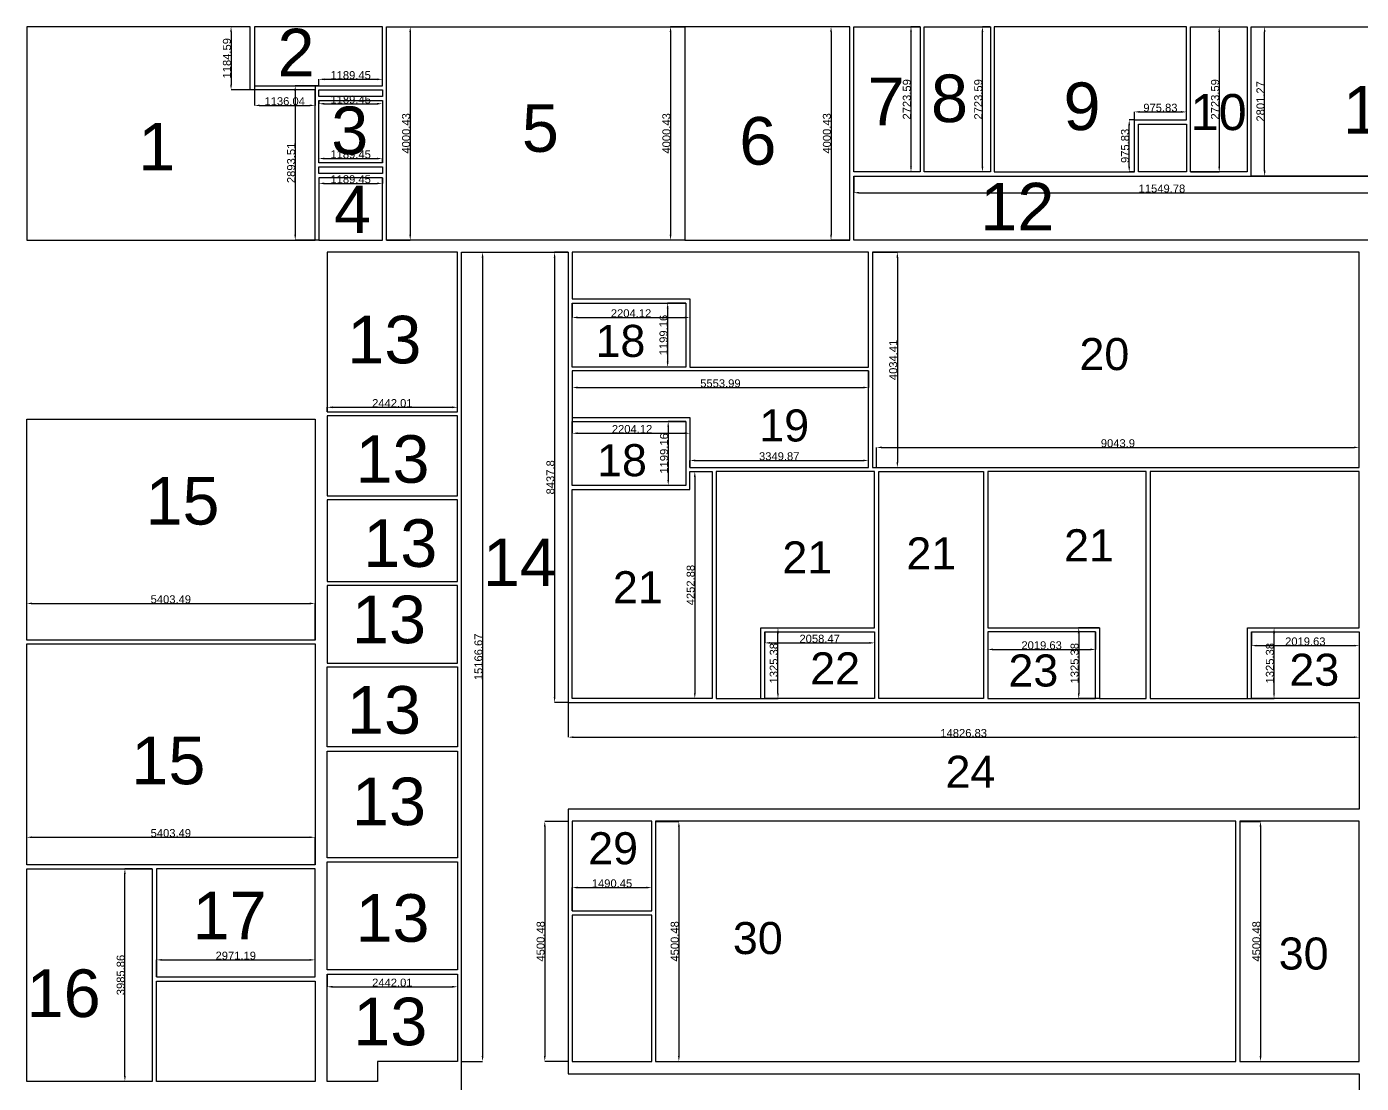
# Model space of a CAD drawing. Header units: millimetres. Extents: x 3935 to 205860, y 1962 to 72633.
# Drawn here: x 3935 to 28947, y 44274 to 64079 of the extents above; entities that cross this region are included whole.
import ezdxf

# ---------------------------------------------------------------- set-up
doc = ezdxf.new("R2010")
doc.units = ezdxf.units.MM
doc.layers.add('puf', color=5, linetype='Continuous', lineweight=30)
doc.styles.get("Standard").update_dxf_attribs({"font": 'arial.ttf'})
doc.dimstyles.new('ISO-25', dxfattribs={"dimtxt": 150, "dimasz": 100, "dimexe": 1.25, "dimexo": 0.625, "dimtad": 1, "dimdsep": 46, "dimtxsty": 'Standard', "dimcen": 2.5, "dimadec": 0, "dimazin": 0, "dimtfac": 1, "dimtmove": 0, "dimatfit": 3, "dimfxl": 1, "dimarcsym": 0})

# ---------------------------------------------------------------- blocks, each defined once
blk = doc.blocks.new('*D3')
at = {"layer": 'Defpoints', "color": 0, "transparency": 16777216}
for p in [(8124, 64079), (7765, 62895), (8124, 62895)]:
    blk.add_point(p, dxfattribs=at)
at = {"layer": 'puf', "color": 0, "lineweight": -2, "transparency": 16777216}
for p, q in [((8124, 64079), (7764, 64079)), ((7765, 63979), (7765, 62995)), ((8124, 62895), (7764, 62895))]:
    blk.add_line(p, q, dxfattribs=at)
at = {"layer": 'puf', "color": 0, "transparency": 16777216}
for points in [[(7748, 63979), (7782, 63979), (7765, 64079)], [(7748, 62995), (7782, 62995), (7765, 62895)]]:
    blk.add_solid(points, dxfattribs=at)
at = {"layer": 'puf', "color": 0, "transparency": 16777216, "insert": (7688, 63487), "char_height": 150, "attachment_point": 5, "rotation": 90}
blk.add_mtext('1184.59', dxfattribs=at)
blk = doc.blocks.new('*D4')
at = {"layer": 'Defpoints', "color": 0, "transparency": 16777216}
for p in [(8202, 62972), (9338, 62972), (9338, 62604)]:
    blk.add_point(p, dxfattribs=at)
at = {"layer": 'puf', "color": 0, "lineweight": -2, "transparency": 16777216}
for p, q in [((8202, 62972), (8202, 62603)), ((9338, 62972), (9338, 62603)), ((8302, 62604), (9238, 62604))]:
    blk.add_line(p, q, dxfattribs=at)
at = {"layer": 'puf', "color": 0, "transparency": 16777216}
for points in [[(8302, 62620), (8302, 62587), (8202, 62604)], [(9238, 62620), (9238, 62587), (9338, 62604)]]:
    blk.add_solid(points, dxfattribs=at)
at = {"layer": 'puf', "color": 0, "transparency": 16777216, "insert": (8770, 62681), "char_height": 150, "attachment_point": 5}
blk.add_mtext('1136.04', dxfattribs=at)
blk = doc.blocks.new('*D5')
at = {"layer": 'Defpoints', "color": 0, "transparency": 16777216}
for p in [(9411, 62972), (8968, 60079), (9411, 60079)]:
    blk.add_point(p, dxfattribs=at)
at = {"layer": 'puf', "color": 0, "lineweight": -2, "transparency": 16777216}
for p, q in [((9410, 62972), (8967, 62972)), ((8968, 62872), (8968, 60179)), ((9410, 60079), (8967, 60079))]:
    blk.add_line(p, q, dxfattribs=at)
at = {"layer": 'puf', "color": 0, "transparency": 16777216}
for points in [[(8951, 62872), (8984, 62872), (8968, 62972)], [(8951, 60179), (8984, 60179), (8968, 60079)]]:
    blk.add_solid(points, dxfattribs=at)
at = {"layer": 'puf', "color": 0, "transparency": 16777216, "insert": (8891, 61526), "char_height": 150, "attachment_point": 5, "rotation": 90}
blk.add_mtext('2893.51', dxfattribs=at)
blk = doc.blocks.new('*D6')
at = {"layer": 'Defpoints', "color": 0, "transparency": 16777216}
for p in [(10600, 63093), (9411, 62972), (10600, 62972)]:
    blk.add_point(p, dxfattribs=at)
at = {"layer": 'puf', "color": 0, "lineweight": -2, "transparency": 16777216}
for p, q in [((9411, 62973), (9411, 63094)), ((9511, 63093), (10500, 63093)), ((10600, 62973), (10600, 63094))]:
    blk.add_line(p, q, dxfattribs=at)
at = {"layer": 'puf', "color": 0, "transparency": 16777216}
for points in [[(9511, 63109), (9511, 63076), (9411, 63093)], [(10500, 63109), (10500, 63076), (10600, 63093)]]:
    blk.add_solid(points, dxfattribs=at)
at = {"layer": 'puf', "color": 0, "transparency": 16777216, "insert": (10006, 63170), "char_height": 150, "attachment_point": 5}
blk.add_mtext('1189.45', dxfattribs=at)
blk = doc.blocks.new('*D7')
at = {"layer": 'Defpoints', "color": 0, "transparency": 16777216}
for p in [(9411, 62696), (10600, 62696), (10600, 62635)]:
    blk.add_point(p, dxfattribs=at)
at = {"layer": 'puf', "color": 0, "lineweight": -2, "transparency": 16777216}
for p, q in [((9411, 62695), (9411, 62634)), ((9511, 62635), (10500, 62635)), ((10600, 62695), (10600, 62634))]:
    blk.add_line(p, q, dxfattribs=at)
at = {"layer": 'puf', "color": 0, "transparency": 16777216}
for points in [[(9511, 62652), (9511, 62618), (9411, 62635)], [(10500, 62652), (10500, 62618), (10600, 62635)]]:
    blk.add_solid(points, dxfattribs=at)
at = {"layer": 'puf', "color": 0, "transparency": 16777216, "insert": (10006, 62712), "char_height": 150, "attachment_point": 5}
blk.add_mtext('1189.45', dxfattribs=at)
blk = doc.blocks.new('*D8')
at = {"layer": 'Defpoints', "color": 0, "transparency": 16777216}
for p in [(10600, 61608), (9411, 61526), (10600, 61526)]:
    blk.add_point(p, dxfattribs=at)
at = {"layer": 'puf', "color": 0, "lineweight": -2, "transparency": 16777216}
for p, q in [((9411, 61526), (9411, 61609)), ((9511, 61608), (10500, 61608)), ((10600, 61526), (10600, 61609))]:
    blk.add_line(p, q, dxfattribs=at)
at = {"layer": 'puf', "color": 0, "transparency": 16777216}
for points in [[(9511, 61624), (9511, 61591), (9411, 61608)], [(10500, 61624), (10500, 61591), (10600, 61608)]]:
    blk.add_solid(points, dxfattribs=at)
at = {"layer": 'puf', "color": 0, "transparency": 16777216, "insert": (10006, 61685), "char_height": 150, "attachment_point": 5}
blk.add_mtext('1189.45', dxfattribs=at)
blk = doc.blocks.new('*D9')
at = {"layer": 'Defpoints', "color": 0, "transparency": 16777216}
for p in [(9411, 61249), (10600, 61249), (10600, 61142)]:
    blk.add_point(p, dxfattribs=at)
at = {"layer": 'puf', "color": 0, "lineweight": -2, "transparency": 16777216}
for p, q in [((9411, 61248), (9411, 61140)), ((9511, 61142), (10500, 61142)), ((10600, 61248), (10600, 61140))]:
    blk.add_line(p, q, dxfattribs=at)
at = {"layer": 'puf', "color": 0, "transparency": 16777216}
for points in [[(9511, 61158), (9511, 61125), (9411, 61142)], [(10500, 61158), (10500, 61125), (10600, 61142)]]:
    blk.add_solid(points, dxfattribs=at)
at = {"layer": 'puf', "color": 0, "transparency": 16777216, "insert": (10006, 61219), "char_height": 150, "attachment_point": 5}
blk.add_mtext('1189.45', dxfattribs=at)
blk = doc.blocks.new('*D10')
at = {"layer": 'Defpoints', "color": 0, "transparency": 16777216}
for p in [(10678, 64079), (10678, 60079), (11123, 60079)]:
    blk.add_point(p, dxfattribs=at)
at = {"layer": 'puf', "color": 0, "lineweight": -2, "transparency": 16777216}
for p, q in [((10679, 64079), (11124, 64079)), ((11123, 63979), (11123, 60179)), ((10679, 60079), (11124, 60079))]:
    blk.add_line(p, q, dxfattribs=at)
at = {"layer": 'puf', "color": 0, "transparency": 16777216}
for points in [[(11106, 63979), (11139, 63979), (11123, 64079)], [(11106, 60179), (11139, 60179), (11123, 60079)]]:
    blk.add_solid(points, dxfattribs=at)
at = {"layer": 'puf', "color": 0, "transparency": 16777216, "insert": (11045, 62079), "char_height": 150, "attachment_point": 5, "rotation": 90}
blk.add_mtext('4000.43', dxfattribs=at)
blk = doc.blocks.new('*D11')
at = {"layer": 'Defpoints', "color": 0, "transparency": 16777216}
for p in [(16266, 64079), (16002, 60079), (16266, 60079)]:
    blk.add_point(p, dxfattribs=at)
at = {"layer": 'puf', "color": 0, "lineweight": -2, "transparency": 16777216}
for p, q in [((16266, 64079), (16000, 64079)), ((16002, 63979), (16002, 60179)), ((16266, 60079), (16000, 60079))]:
    blk.add_line(p, q, dxfattribs=at)
at = {"layer": 'puf', "color": 0, "transparency": 16777216}
for points in [[(15985, 63979), (16018, 63979), (16002, 64079)], [(15985, 60179), (16018, 60179), (16002, 60079)]]:
    blk.add_solid(points, dxfattribs=at)
at = {"layer": 'puf', "color": 0, "transparency": 16777216, "insert": (15924, 62079), "char_height": 150, "attachment_point": 5, "rotation": 90}
blk.add_mtext('4000.43', dxfattribs=at)
blk = doc.blocks.new('*D12')
at = {"layer": 'Defpoints', "color": 0, "transparency": 16777216}
for p in [(19364, 64079), (19009, 60079), (19364, 60079)]:
    blk.add_point(p, dxfattribs=at)
at = {"layer": 'puf', "color": 0, "lineweight": -2, "transparency": 16777216}
for p, q in [((19363, 64079), (19008, 64079)), ((19009, 63979), (19009, 60179)), ((19363, 60079), (19008, 60079))]:
    blk.add_line(p, q, dxfattribs=at)
at = {"layer": 'puf', "color": 0, "transparency": 16777216}
for points in [[(18993, 63979), (19026, 63979), (19009, 64079)], [(18993, 60179), (19026, 60179), (19009, 60079)]]:
    blk.add_solid(points, dxfattribs=at)
at = {"layer": 'puf', "color": 0, "transparency": 16777216, "insert": (18932, 62079), "char_height": 150, "attachment_point": 5, "rotation": 90}
blk.add_mtext('4000.43', dxfattribs=at)
blk = doc.blocks.new('*D13')
at = {"layer": 'Defpoints', "color": 0, "transparency": 16777216}
for p in [(20508, 64079), (20679, 64079), (20679, 61356)]:
    blk.add_point(p, dxfattribs=at)
at = {"layer": 'puf', "color": 0, "lineweight": -2, "transparency": 16777216}
for p, q in [((20679, 64079), (20506, 64079)), ((20508, 61456), (20508, 63979)), ((20679, 61356), (20506, 61356))]:
    blk.add_line(p, q, dxfattribs=at)
at = {"layer": 'puf', "color": 0, "transparency": 16777216}
for points in [[(20491, 63979), (20524, 63979), (20508, 64079)], [(20491, 61456), (20524, 61456), (20508, 61356)]]:
    blk.add_solid(points, dxfattribs=at)
at = {"layer": 'puf', "color": 0, "transparency": 16777216, "insert": (20430, 62717), "char_height": 150, "attachment_point": 5, "rotation": 90}
blk.add_mtext('2723.59', dxfattribs=at)
blk = doc.blocks.new('*D14')
at = {"layer": 'Defpoints', "color": 0, "transparency": 16777216}
for p in [(19436, 61278), (30986, 61278), (30986, 60967)]:
    blk.add_point(p, dxfattribs=at)
at = {"layer": 'puf', "color": 0, "lineweight": -2, "transparency": 16777216}
for p, q in [((19436, 61277), (19436, 60966)), ((30986, 61277), (30986, 60966)), ((19536, 60967), (30886, 60967))]:
    blk.add_line(p, q, dxfattribs=at)
at = {"layer": 'puf', "color": 0, "transparency": 16777216}
for points in [[(19536, 60984), (19536, 60950), (19436, 60967)], [(30886, 60984), (30886, 60950), (30986, 60967)]]:
    blk.add_solid(points, dxfattribs=at)
at = {"layer": 'puf', "color": 0, "transparency": 16777216, "insert": (25211, 61044), "char_height": 150, "attachment_point": 5}
blk.add_mtext('11549.78', dxfattribs=at)
blk = doc.blocks.new('*D15')
at = {"layer": 'Defpoints', "color": 0, "transparency": 16777216}
for p in [(21847, 64079), (21995, 64079), (21995, 61356)]:
    blk.add_point(p, dxfattribs=at)
at = {"layer": 'puf', "color": 0, "lineweight": -2, "transparency": 16777216}
for p, q in [((21994, 64079), (21845, 64079)), ((21847, 61456), (21847, 63979)), ((21994, 61356), (21845, 61356))]:
    blk.add_line(p, q, dxfattribs=at)
at = {"layer": 'puf', "color": 0, "transparency": 16777216}
for points in [[(21830, 63979), (21863, 63979), (21847, 64079)], [(21830, 61456), (21863, 61456), (21847, 61356)]]:
    blk.add_solid(points, dxfattribs=at)
at = {"layer": 'puf', "color": 0, "transparency": 16777216, "insert": (21769, 62717), "char_height": 150, "attachment_point": 5, "rotation": 90}
blk.add_mtext('2723.59', dxfattribs=at)
blk = doc.blocks.new('*D16')
at = {"layer": 'Defpoints', "color": 0, "transparency": 16777216}
for p in [(24598, 62331), (24694, 62331), (24694, 61356)]:
    blk.add_point(p, dxfattribs=at)
at = {"layer": 'puf', "color": 0, "lineweight": -2, "transparency": 16777216}
for p, q in [((24694, 62331), (24596, 62331)), ((24598, 61456), (24598, 62231)), ((24694, 61356), (24596, 61356))]:
    blk.add_line(p, q, dxfattribs=at)
at = {"layer": 'puf', "color": 0, "transparency": 16777216}
for points in [[(24581, 62231), (24614, 62231), (24598, 62331)], [(24581, 61456), (24614, 61456), (24598, 61356)]]:
    blk.add_solid(points, dxfattribs=at)
at = {"layer": 'puf', "color": 0, "transparency": 16777216, "insert": (24520, 61844), "char_height": 150, "attachment_point": 5, "rotation": 90}
blk.add_mtext('975.83', dxfattribs=at)
blk = doc.blocks.new('*D17')
at = {"layer": 'Defpoints', "color": 0, "transparency": 16777216}
for p in [(24694, 62331), (25670, 62482), (25670, 62331)]:
    blk.add_point(p, dxfattribs=at)
at = {"layer": 'puf', "color": 0, "lineweight": -2, "transparency": 16777216}
for p, q in [((24694, 62332), (24694, 62483)), ((24794, 62482), (25570, 62482)), ((25670, 62332), (25670, 62483))]:
    blk.add_line(p, q, dxfattribs=at)
at = {"layer": 'puf', "color": 0, "transparency": 16777216}
for points in [[(24794, 62499), (24794, 62465), (24694, 62482)], [(25570, 62499), (25570, 62465), (25670, 62482)]]:
    blk.add_solid(points, dxfattribs=at)
at = {"layer": 'puf', "color": 0, "transparency": 16777216, "insert": (25182, 62559), "char_height": 150, "attachment_point": 5}
blk.add_mtext('975.83', dxfattribs=at)
blk = doc.blocks.new('*D18')
at = {"layer": 'Defpoints', "color": 0, "transparency": 16777216}
for p in [(25748, 64079), (25748, 61356), (26284, 61356)]:
    blk.add_point(p, dxfattribs=at)
at = {"layer": 'puf', "color": 0, "lineweight": -2, "transparency": 16777216}
for p, q in [((25748, 64079), (26285, 64079)), ((26284, 63979), (26284, 61456)), ((25748, 61356), (26285, 61356))]:
    blk.add_line(p, q, dxfattribs=at)
at = {"layer": 'puf', "color": 0, "transparency": 16777216}
for points in [[(26268, 63979), (26301, 63979), (26284, 64079)], [(26268, 61456), (26301, 61456), (26284, 61356)]]:
    blk.add_solid(points, dxfattribs=at)
at = {"layer": 'puf', "color": 0, "transparency": 16777216, "insert": (26207, 62717), "char_height": 150, "attachment_point": 5, "rotation": 90}
blk.add_mtext('2723.59', dxfattribs=at)
blk = doc.blocks.new('*D19')
at = {"layer": 'Defpoints', "color": 0, "transparency": 16777216}
for p in [(26884, 64079), (27135, 64079), (26884, 61278)]:
    blk.add_point(p, dxfattribs=at)
at = {"layer": 'puf', "color": 0, "lineweight": -2, "transparency": 16777216}
for p, q in [((26884, 64079), (27137, 64079)), ((27135, 61378), (27135, 63979)), ((26884, 61278), (27137, 61278))]:
    blk.add_line(p, q, dxfattribs=at)
at = {"layer": 'puf', "color": 0, "transparency": 16777216}
for points in [[(27119, 63979), (27152, 63979), (27135, 64079)], [(27119, 61378), (27152, 61378), (27135, 61278)]]:
    blk.add_solid(points, dxfattribs=at)
at = {"layer": 'puf', "color": 0, "transparency": 16777216, "insert": (27058, 62679), "char_height": 150, "attachment_point": 5, "rotation": 90}
blk.add_mtext('2801.27', dxfattribs=at)
blk = doc.blocks.new('*D21')
at = {"layer": 'Defpoints', "color": 0, "transparency": 16777216}
for p in [(9566, 56860), (12008, 56945), (12008, 56860)]:
    blk.add_point(p, dxfattribs=at)
at = {"layer": 'puf', "color": 0, "lineweight": -2, "transparency": 16777216}
for p, q in [((9566, 56861), (9566, 56946)), ((9666, 56945), (11908, 56945)), ((12008, 56861), (12008, 56946))]:
    blk.add_line(p, q, dxfattribs=at)
at = {"layer": 'puf', "color": 0, "transparency": 16777216}
for points in [[(9666, 56962), (9666, 56928), (9566, 56945)], [(11908, 56962), (11908, 56928), (12008, 56945)]]:
    blk.add_solid(points, dxfattribs=at)
at = {"layer": 'puf', "color": 0, "transparency": 16777216, "insert": (10787, 57022), "char_height": 150, "attachment_point": 5}
blk.add_mtext('2442.01', dxfattribs=at)
blk = doc.blocks.new('*D22')
at = {"layer": 'Defpoints', "color": 0, "transparency": 16777216}
for p in [(12081, 59851), (12081, 44684), (12479, 44684)]:
    blk.add_point(p, dxfattribs=at)
at = {"layer": 'puf', "color": 0, "lineweight": -2, "transparency": 16777216}
for p, q in [((12082, 59851), (12480, 59851)), ((12479, 59751), (12479, 44784)), ((12082, 44684), (12480, 44684))]:
    blk.add_line(p, q, dxfattribs=at)
at = {"layer": 'puf', "color": 0, "transparency": 16777216}
for points in [[(12462, 59751), (12496, 59751), (12479, 59851)], [(12462, 44784), (12496, 44784), (12479, 44684)]]:
    blk.add_solid(points, dxfattribs=at)
at = {"layer": 'puf', "color": 0, "transparency": 16777216, "insert": (12402, 52267), "char_height": 150, "attachment_point": 5, "rotation": 90}
blk.add_mtext('15166.67', dxfattribs=at)
blk = doc.blocks.new('*D23')
at = {"layer": 'Defpoints', "color": 0, "transparency": 16777216}
for p in [(9566, 46320), (12008, 46320), (12008, 46083)]:
    blk.add_point(p, dxfattribs=at)
at = {"layer": 'puf', "color": 0, "lineweight": -2, "transparency": 16777216}
for p, q in [((9566, 46319), (9566, 46082)), ((12008, 46319), (12008, 46082)), ((9666, 46083), (11908, 46083))]:
    blk.add_line(p, q, dxfattribs=at)
at = {"layer": 'puf', "color": 0, "transparency": 16777216}
for points in [[(9666, 46100), (9666, 46066), (9566, 46083)], [(11908, 46100), (11908, 46066), (12008, 46083)]]:
    blk.add_solid(points, dxfattribs=at)
at = {"layer": 'puf', "color": 0, "transparency": 16777216, "insert": (10787, 46160), "char_height": 150, "attachment_point": 5}
blk.add_mtext('2442.01', dxfattribs=at)
blk = doc.blocks.new('*D24')
at = {"layer": 'Defpoints', "color": 0, "transparency": 16777216}
for p in [(9338, 53268), (3935, 52583), (9338, 52583)]:
    blk.add_point(p, dxfattribs=at)
at = {"layer": 'puf', "color": 0, "lineweight": -2, "transparency": 16777216}
for p, q in [((3935, 52583), (3935, 53269)), ((4035, 53268), (9238, 53268)), ((9338, 52583), (9338, 53269))]:
    blk.add_line(p, q, dxfattribs=at)
at = {"layer": 'puf', "color": 0, "transparency": 16777216}
for points in [[(4035, 53285), (4035, 53251), (3935, 53268)], [(9238, 53285), (9238, 53251), (9338, 53268)]]:
    blk.add_solid(points, dxfattribs=at)
at = {"layer": 'puf', "color": 0, "transparency": 16777216, "insert": (6636, 53345), "char_height": 150, "attachment_point": 5}
blk.add_mtext('5403.49', dxfattribs=at)
blk = doc.blocks.new('*D25')
at = {"layer": 'Defpoints', "color": 0, "transparency": 16777216}
for p in [(9338, 48885), (3935, 48369), (9338, 48369)]:
    blk.add_point(p, dxfattribs=at)
at = {"layer": 'puf', "color": 0, "lineweight": -2, "transparency": 16777216}
for p, q in [((3935, 48369), (3935, 48887)), ((4035, 48885), (9238, 48885)), ((9338, 48369), (9338, 48887))]:
    blk.add_line(p, q, dxfattribs=at)
at = {"layer": 'puf', "color": 0, "transparency": 16777216}
for points in [[(4035, 48902), (4035, 48869), (3935, 48885)], [(9238, 48902), (9238, 48869), (9338, 48885)]]:
    blk.add_solid(points, dxfattribs=at)
at = {"layer": 'puf', "color": 0, "transparency": 16777216, "insert": (6636, 48963), "char_height": 150, "attachment_point": 5}
blk.add_mtext('5403.49', dxfattribs=at)
blk = doc.blocks.new('*D26')
at = {"layer": 'Defpoints', "color": 0, "transparency": 16777216}
for p in [(5775, 48296), (6289, 48296), (6289, 44310)]:
    blk.add_point(p, dxfattribs=at)
at = {"layer": 'puf', "color": 0, "lineweight": -2, "transparency": 16777216}
for p, q in [((6289, 48296), (5773, 48296)), ((5775, 44410), (5775, 48196)), ((6289, 44310), (5773, 44310))]:
    blk.add_line(p, q, dxfattribs=at)
at = {"layer": 'puf', "color": 0, "transparency": 16777216}
for points in [[(5758, 48196), (5791, 48196), (5775, 48296)], [(5758, 44410), (5791, 44410), (5775, 44310)]]:
    blk.add_solid(points, dxfattribs=at)
at = {"layer": 'puf', "color": 0, "transparency": 16777216, "insert": (5697, 46303), "char_height": 150, "attachment_point": 5, "rotation": 90}
blk.add_mtext('3985.86', dxfattribs=at)
blk = doc.blocks.new('*D27')
at = {"layer": 'Defpoints', "color": 0, "transparency": 16777216}
for p in [(9338, 46587), (6367, 46267), (9338, 46267)]:
    blk.add_point(p, dxfattribs=at)
at = {"layer": 'puf', "color": 0, "lineweight": -2, "transparency": 16777216}
for p, q in [((6367, 46267), (6367, 46589)), ((6467, 46587), (9238, 46587)), ((9338, 46267), (9338, 46589))]:
    blk.add_line(p, q, dxfattribs=at)
at = {"layer": 'puf', "color": 0, "transparency": 16777216}
for points in [[(6467, 46604), (6467, 46571), (6367, 46587)], [(9238, 46604), (9238, 46571), (9338, 46587)]]:
    blk.add_solid(points, dxfattribs=at)
at = {"layer": 'puf', "color": 0, "transparency": 16777216, "insert": (7853, 46665), "char_height": 150, "attachment_point": 5}
blk.add_mtext('2971.19', dxfattribs=at)
blk = doc.blocks.new('*D28')
at = {"layer": 'Defpoints', "color": 0, "transparency": 16777216}
for p in [(14081, 59851), (13829, 51413), (14081, 51413)]:
    blk.add_point(p, dxfattribs=at)
at = {"layer": 'puf', "color": 0, "lineweight": -2, "transparency": 16777216}
for p, q in [((14081, 59851), (13827, 59851)), ((13829, 59751), (13829, 51513)), ((14081, 51413), (13827, 51413))]:
    blk.add_line(p, q, dxfattribs=at)
at = {"layer": 'puf', "color": 0, "transparency": 16777216}
for points in [[(13812, 59751), (13845, 59751), (13829, 59851)], [(13812, 51513), (13845, 51513), (13829, 51413)]]:
    blk.add_solid(points, dxfattribs=at)
at = {"layer": 'puf', "color": 0, "transparency": 16777216, "insert": (13751, 55632), "char_height": 150, "attachment_point": 5, "rotation": 90}
blk.add_mtext('8437.8', dxfattribs=at)
blk = doc.blocks.new('*D29')
at = {"layer": 'Defpoints', "color": 0, "transparency": 16777216}
for p in [(14081, 49184), (13644, 44684), (14081, 44684)]:
    blk.add_point(p, dxfattribs=at)
at = {"layer": 'puf', "color": 0, "lineweight": -2, "transparency": 16777216}
for p, q in [((14081, 49184), (13643, 49184)), ((13644, 49084), (13644, 44784)), ((14081, 44684), (13643, 44684))]:
    blk.add_line(p, q, dxfattribs=at)
at = {"layer": 'puf', "color": 0, "transparency": 16777216}
for points in [[(13628, 49084), (13661, 49084), (13644, 49184)], [(13628, 44784), (13661, 44784), (13644, 44684)]]:
    blk.add_solid(points, dxfattribs=at)
at = {"layer": 'puf', "color": 0, "transparency": 16777216, "insert": (13567, 46934), "char_height": 150, "attachment_point": 5, "rotation": 90}
blk.add_mtext('4500.48', dxfattribs=at)
blk = doc.blocks.new('*D30')
at = {"layer": 'Defpoints', "color": 0, "transparency": 16777216}
for p in [(14159, 58899), (16363, 58899), (16363, 58629)]:
    blk.add_point(p, dxfattribs=at)
at = {"layer": 'puf', "color": 0, "lineweight": -2, "transparency": 16777216}
for p, q in [((14159, 58898), (14159, 58628)), ((16363, 58898), (16363, 58628)), ((14259, 58629), (16263, 58629))]:
    blk.add_line(p, q, dxfattribs=at)
at = {"layer": 'puf', "color": 0, "transparency": 16777216}
for points in [[(14259, 58646), (14259, 58612), (14159, 58629)], [(16263, 58646), (16263, 58612), (16363, 58629)]]:
    blk.add_solid(points, dxfattribs=at)
at = {"layer": 'puf', "color": 0, "transparency": 16777216, "insert": (15261, 58706), "char_height": 150, "attachment_point": 5}
blk.add_mtext('2204.12', dxfattribs=at)
blk = doc.blocks.new('*D31')
at = {"layer": 'Defpoints', "color": 0, "transparency": 16777216}
for p in [(16290, 58899), (15947, 57700), (16290, 57700)]:
    blk.add_point(p, dxfattribs=at)
at = {"layer": 'puf', "color": 0, "lineweight": -2, "transparency": 16777216}
for p, q in [((16290, 58899), (15946, 58899)), ((15947, 58799), (15947, 57800)), ((16290, 57700), (15946, 57700))]:
    blk.add_line(p, q, dxfattribs=at)
at = {"layer": 'puf', "color": 0, "transparency": 16777216}
for points in [[(15930, 58799), (15964, 58799), (15947, 58899)], [(15930, 57800), (15964, 57800), (15947, 57700)]]:
    blk.add_solid(points, dxfattribs=at)
at = {"layer": 'puf', "color": 0, "transparency": 16777216, "insert": (15870, 58299), "char_height": 150, "attachment_point": 5, "rotation": 90}
blk.add_mtext('1199.16', dxfattribs=at)
blk = doc.blocks.new('*D32')
at = {"layer": 'Defpoints', "color": 0, "transparency": 16777216}
for p in [(14159, 57627), (19713, 57627), (19713, 57316)]:
    blk.add_point(p, dxfattribs=at)
at = {"layer": 'puf', "color": 0, "lineweight": -2, "transparency": 16777216}
for p, q in [((14159, 57626), (14159, 57315)), ((19713, 57626), (19713, 57315)), ((14259, 57316), (19613, 57316))]:
    blk.add_line(p, q, dxfattribs=at)
at = {"layer": 'puf', "color": 0, "transparency": 16777216}
for points in [[(14259, 57333), (14259, 57299), (14159, 57316)], [(19613, 57333), (19613, 57299), (19713, 57316)]]:
    blk.add_solid(points, dxfattribs=at)
at = {"layer": 'puf', "color": 0, "transparency": 16777216, "insert": (16936, 57393), "char_height": 150, "attachment_point": 5}
blk.add_mtext('5553.99', dxfattribs=at)
blk = doc.blocks.new('*D33')
at = {"layer": 'Defpoints', "color": 0, "transparency": 16777216}
for p in [(19786, 59851), (19786, 55816), (20252, 55816)]:
    blk.add_point(p, dxfattribs=at)
at = {"layer": 'puf', "color": 0, "lineweight": -2, "transparency": 16777216}
for p, q in [((19787, 59851), (20253, 59851)), ((20252, 59751), (20252, 55916)), ((19787, 55816), (20253, 55816))]:
    blk.add_line(p, q, dxfattribs=at)
at = {"layer": 'puf', "color": 0, "transparency": 16777216}
for points in [[(20235, 59751), (20269, 59751), (20252, 59851)], [(20235, 55916), (20269, 55916), (20252, 55816)]]:
    blk.add_solid(points, dxfattribs=at)
at = {"layer": 'puf', "color": 0, "transparency": 16777216, "insert": (20175, 57833), "char_height": 150, "attachment_point": 5, "rotation": 90}
blk.add_mtext('4034.41', dxfattribs=at)
blk = doc.blocks.new('*D34')
at = {"layer": 'Defpoints', "color": 0, "transparency": 16777216}
for p in [(14159, 56753), (16363, 56753), (16363, 56458)]:
    blk.add_point(p, dxfattribs=at)
at = {"layer": 'puf', "color": 0, "lineweight": -2, "transparency": 16777216}
for p, q in [((14159, 56753), (14159, 56457)), ((16363, 56753), (16363, 56457)), ((14259, 56458), (16263, 56458))]:
    blk.add_line(p, q, dxfattribs=at)
at = {"layer": 'puf', "color": 0, "transparency": 16777216}
for points in [[(14259, 56475), (14259, 56442), (14159, 56458)], [(16263, 56475), (16263, 56442), (16363, 56458)]]:
    blk.add_solid(points, dxfattribs=at)
at = {"layer": 'puf', "color": 0, "transparency": 16777216, "insert": (15280, 56536), "char_height": 150, "attachment_point": 5}
blk.add_mtext('2204.12', dxfattribs=at)
blk = doc.blocks.new('*D35')
at = {"layer": 'Defpoints', "color": 0, "transparency": 16777216}
for p in [(16290, 56680), (15958, 55481), (16290, 55481)]:
    blk.add_point(p, dxfattribs=at)
at = {"layer": 'puf', "color": 0, "lineweight": -2, "transparency": 16777216}
for p, q in [((16290, 56680), (15956, 56680)), ((15958, 56580), (15958, 55581)), ((16290, 55481), (15956, 55481))]:
    blk.add_line(p, q, dxfattribs=at)
at = {"layer": 'puf', "color": 0, "transparency": 16777216}
for points in [[(15941, 56580), (15974, 56580), (15958, 56680)], [(15941, 55581), (15974, 55581), (15958, 55481)]]:
    blk.add_solid(points, dxfattribs=at)
at = {"layer": 'puf', "color": 0, "transparency": 16777216, "insert": (15880, 56081), "char_height": 150, "attachment_point": 5, "rotation": 90}
blk.add_mtext('1199.16', dxfattribs=at)
blk = doc.blocks.new('*D39')
at = {"layer": 'Defpoints', "color": 0, "transparency": 16777216}
for p in [(16363, 55816), (19713, 55948), (19713, 55816)]:
    blk.add_point(p, dxfattribs=at)
at = {"layer": 'puf', "color": 0, "lineweight": -2, "transparency": 16777216}
for p, q in [((16363, 55817), (16363, 55950)), ((16463, 55948), (19613, 55948)), ((19713, 55817), (19713, 55950))]:
    blk.add_line(p, q, dxfattribs=at)
at = {"layer": 'puf', "color": 0, "transparency": 16777216}
for points in [[(16463, 55965), (16463, 55932), (16363, 55948)], [(19613, 55965), (19613, 55932), (19713, 55948)]]:
    blk.add_solid(points, dxfattribs=at)
at = {"layer": 'puf', "color": 0, "transparency": 16777216, "insert": (18038, 56026), "char_height": 150, "attachment_point": 5}
blk.add_mtext('3349.87', dxfattribs=at)
blk = doc.blocks.new('*D40')
at = {"layer": 'Defpoints', "color": 0, "transparency": 16777216}
for p in [(28908, 56193), (19864, 55816), (28908, 55816)]:
    blk.add_point(p, dxfattribs=at)
at = {"layer": 'puf', "color": 0, "lineweight": -2, "transparency": 16777216}
for p, q in [((19864, 55817), (19864, 56194)), ((19964, 56193), (28808, 56193)), ((28908, 55817), (28908, 56194))]:
    blk.add_line(p, q, dxfattribs=at)
at = {"layer": 'puf', "color": 0, "transparency": 16777216}
for points in [[(19964, 56210), (19964, 56176), (19864, 56193)], [(28808, 56210), (28808, 56176), (28908, 56193)]]:
    blk.add_solid(points, dxfattribs=at)
at = {"layer": 'puf', "color": 0, "transparency": 16777216, "insert": (24386, 56270), "char_height": 150, "attachment_point": 5}
blk.add_mtext('9043.9', dxfattribs=at)
blk = doc.blocks.new('*D41')
at = {"layer": 'Defpoints', "color": 0, "transparency": 16777216}
for p in [(14081, 51413), (28908, 51413), (28908, 50761)]:
    blk.add_point(p, dxfattribs=at)
at = {"layer": 'puf', "color": 0, "lineweight": -2, "transparency": 16777216}
for p, q in [((14081, 51412), (14081, 50760)), ((28908, 51412), (28908, 50760)), ((14181, 50761), (28808, 50761))]:
    blk.add_line(p, q, dxfattribs=at)
at = {"layer": 'puf', "color": 0, "transparency": 16777216}
for points in [[(14181, 50778), (14181, 50745), (14081, 50761)], [(28808, 50778), (28808, 50745), (28908, 50761)]]:
    blk.add_solid(points, dxfattribs=at)
at = {"layer": 'puf', "color": 0, "transparency": 16777216, "insert": (21495, 50838), "char_height": 150, "attachment_point": 5}
blk.add_mtext('14826.83', dxfattribs=at)
blk = doc.blocks.new('*D42')
at = {"layer": 'Defpoints', "color": 0, "transparency": 16777216}
for p in [(16781, 55738), (16456, 51486), (16781, 51486)]:
    blk.add_point(p, dxfattribs=at)
at = {"layer": 'puf', "color": 0, "lineweight": -2, "transparency": 16777216}
for p, q in [((16780, 55738), (16455, 55738)), ((16456, 55638), (16456, 51586)), ((16780, 51486), (16455, 51486))]:
    blk.add_line(p, q, dxfattribs=at)
at = {"layer": 'puf', "color": 0, "transparency": 16777216}
for points in [[(16439, 55638), (16473, 55638), (16456, 55738)], [(16439, 51586), (16473, 51586), (16456, 51486)]]:
    blk.add_solid(points, dxfattribs=at)
at = {"layer": 'puf', "color": 0, "transparency": 16777216, "insert": (16379, 53612), "char_height": 150, "attachment_point": 5, "rotation": 90}
blk.add_mtext('4252.88', dxfattribs=at)
blk = doc.blocks.new('*D44')
at = {"layer": 'Defpoints', "color": 0, "transparency": 16777216}
for p in [(17693, 52811), (18015, 52811), (17693, 51486)]:
    blk.add_point(p, dxfattribs=at)
at = {"layer": 'puf', "color": 0, "lineweight": -2, "transparency": 16777216}
for p, q in [((17694, 52811), (18016, 52811)), ((18015, 51586), (18015, 52711)), ((17694, 51486), (18016, 51486))]:
    blk.add_line(p, q, dxfattribs=at)
at = {"layer": 'puf', "color": 0, "transparency": 16777216}
for points in [[(17998, 52711), (18031, 52711), (18015, 52811)], [(17998, 51586), (18031, 51586), (18015, 51486)]]:
    blk.add_solid(points, dxfattribs=at)
at = {"layer": 'puf', "color": 0, "transparency": 16777216, "insert": (17937, 52148), "char_height": 150, "attachment_point": 5, "rotation": 90}
blk.add_mtext('1325.38', dxfattribs=at)
blk = doc.blocks.new('*D45')
at = {"layer": 'Defpoints', "color": 0, "transparency": 16777216}
for p in [(17766, 52738), (19825, 52738), (19825, 52529)]:
    blk.add_point(p, dxfattribs=at)
at = {"layer": 'puf', "color": 0, "lineweight": -2, "transparency": 16777216}
for p, q in [((17766, 52738), (17766, 52528)), ((17866, 52529), (19725, 52529)), ((19825, 52738), (19825, 52528))]:
    blk.add_line(p, q, dxfattribs=at)
at = {"layer": 'puf', "color": 0, "transparency": 16777216}
for points in [[(17866, 52546), (17866, 52512), (17766, 52529)], [(19725, 52546), (19725, 52512), (19825, 52529)]]:
    blk.add_solid(points, dxfattribs=at)
at = {"layer": 'puf', "color": 0, "transparency": 16777216, "insert": (18796, 52606), "char_height": 150, "attachment_point": 5}
blk.add_mtext('2058.47', dxfattribs=at)
blk = doc.blocks.new('*D46')
at = {"layer": 'Defpoints', "color": 0, "transparency": 16777216}
for p in [(21946, 52738), (23966, 52738), (23966, 52406)]:
    blk.add_point(p, dxfattribs=at)
at = {"layer": 'puf', "color": 0, "lineweight": -2, "transparency": 16777216}
for p, q in [((21946, 52738), (21946, 52405)), ((23966, 52738), (23966, 52405)), ((22046, 52406), (23866, 52406))]:
    blk.add_line(p, q, dxfattribs=at)
at = {"layer": 'puf', "color": 0, "transparency": 16777216}
for points in [[(22046, 52423), (22046, 52389), (21946, 52406)], [(23866, 52423), (23866, 52389), (23966, 52406)]]:
    blk.add_solid(points, dxfattribs=at)
at = {"layer": 'puf', "color": 0, "transparency": 16777216, "insert": (22956, 52483), "char_height": 150, "attachment_point": 5}
blk.add_mtext('2019.63', dxfattribs=at)
blk = doc.blocks.new('*D47')
at = {"layer": 'Defpoints', "color": 0, "transparency": 16777216}
for p in [(24039, 52811), (23651, 51486), (24039, 51486)]:
    blk.add_point(p, dxfattribs=at)
at = {"layer": 'puf', "color": 0, "lineweight": -2, "transparency": 16777216}
for p, q in [((24038, 52811), (23650, 52811)), ((23651, 52711), (23651, 51586)), ((24038, 51486), (23650, 51486))]:
    blk.add_line(p, q, dxfattribs=at)
at = {"layer": 'puf', "color": 0, "transparency": 16777216}
for points in [[(23634, 52711), (23668, 52711), (23651, 52811)], [(23634, 51586), (23668, 51586), (23651, 51486)]]:
    blk.add_solid(points, dxfattribs=at)
at = {"layer": 'puf', "color": 0, "transparency": 16777216, "insert": (23574, 52148), "char_height": 150, "attachment_point": 5, "rotation": 90}
blk.add_mtext('1325.38', dxfattribs=at)
blk = doc.blocks.new('*D48')
at = {"layer": 'Defpoints', "color": 0, "transparency": 16777216}
for p in [(26816, 52811), (27312, 52811), (26816, 51486)]:
    blk.add_point(p, dxfattribs=at)
at = {"layer": 'puf', "color": 0, "lineweight": -2, "transparency": 16777216}
for p, q in [((26816, 52811), (27313, 52811)), ((27312, 51586), (27312, 52711)), ((26816, 51486), (27313, 51486))]:
    blk.add_line(p, q, dxfattribs=at)
at = {"layer": 'puf', "color": 0, "transparency": 16777216}
for points in [[(27295, 52711), (27328, 52711), (27312, 52811)], [(27295, 51586), (27328, 51586), (27312, 51486)]]:
    blk.add_solid(points, dxfattribs=at)
at = {"layer": 'puf', "color": 0, "transparency": 16777216, "insert": (27234, 52148), "char_height": 150, "attachment_point": 5, "rotation": 90}
blk.add_mtext('1325.38', dxfattribs=at)
blk = doc.blocks.new('*D49')
at = {"layer": 'Defpoints', "color": 0, "transparency": 16777216}
for p in [(26889, 52738), (28908, 52738), (28908, 52478)]:
    blk.add_point(p, dxfattribs=at)
at = {"layer": 'puf', "color": 0, "lineweight": -2, "transparency": 16777216}
for p, q in [((26889, 52738), (26889, 52476)), ((28908, 52738), (28908, 52476)), ((26989, 52478), (28808, 52478))]:
    blk.add_line(p, q, dxfattribs=at)
at = {"layer": 'puf', "color": 0, "transparency": 16777216}
for points in [[(26989, 52494), (26989, 52461), (26889, 52478)], [(28808, 52494), (28808, 52461), (28908, 52478)]]:
    blk.add_solid(points, dxfattribs=at)
at = {"layer": 'puf', "color": 0, "transparency": 16777216, "insert": (27898, 52555), "char_height": 150, "attachment_point": 5}
blk.add_mtext('2019.63', dxfattribs=at)
blk = doc.blocks.new('*D57')
at = {"layer": 'Defpoints', "color": 0, "transparency": 16777216}
for p in [(15650, 47942), (14159, 47505), (15650, 47505)]:
    blk.add_point(p, dxfattribs=at)
at = {"layer": 'puf', "color": 0, "lineweight": -2, "transparency": 16777216}
for p, q in [((14159, 47505), (14159, 47944)), ((14259, 47942), (15550, 47942)), ((15650, 47505), (15650, 47944))]:
    blk.add_line(p, q, dxfattribs=at)
at = {"layer": 'puf', "color": 0, "transparency": 16777216}
for points in [[(14259, 47959), (14259, 47926), (14159, 47942)], [(15550, 47959), (15550, 47926), (15650, 47942)]]:
    blk.add_solid(points, dxfattribs=at)
at = {"layer": 'puf', "color": 0, "transparency": 16777216, "insert": (14904, 48020), "char_height": 150, "attachment_point": 5}
blk.add_mtext('1490.45', dxfattribs=at)
blk = doc.blocks.new('*D58')
at = {"layer": 'Defpoints', "color": 0, "transparency": 16777216}
for p in [(15722, 49184), (15722, 44684), (16157, 44684)]:
    blk.add_point(p, dxfattribs=at)
at = {"layer": 'puf', "color": 0, "lineweight": -2, "transparency": 16777216}
for p, q in [((15723, 49184), (16158, 49184)), ((16157, 49084), (16157, 44784)), ((15723, 44684), (16158, 44684))]:
    blk.add_line(p, q, dxfattribs=at)
at = {"layer": 'puf', "color": 0, "transparency": 16777216}
for points in [[(16141, 49084), (16174, 49084), (16157, 49184)], [(16141, 44784), (16174, 44784), (16157, 44684)]]:
    blk.add_solid(points, dxfattribs=at)
at = {"layer": 'puf', "color": 0, "transparency": 16777216, "insert": (16080, 46934), "char_height": 150, "attachment_point": 5, "rotation": 90}
blk.add_mtext('4500.48', dxfattribs=at)
blk = doc.blocks.new('*D59')
at = {"layer": 'Defpoints', "color": 0, "transparency": 16777216}
for p in [(26670, 49184), (26670, 44684), (27058, 44684)]:
    blk.add_point(p, dxfattribs=at)
at = {"layer": 'puf', "color": 0, "lineweight": -2, "transparency": 16777216}
for p, q in [((26671, 49184), (27059, 49184)), ((27058, 49084), (27058, 44784)), ((26671, 44684), (27059, 44684))]:
    blk.add_line(p, q, dxfattribs=at)
at = {"layer": 'puf', "color": 0, "transparency": 16777216}
for points in [[(27041, 49084), (27075, 49084), (27058, 49184)], [(27041, 44784), (27075, 44784), (27058, 44684)]]:
    blk.add_solid(points, dxfattribs=at)
at = {"layer": 'puf', "color": 0, "transparency": 16777216, "insert": (26981, 46934), "char_height": 150, "attachment_point": 5, "rotation": 90}
blk.add_mtext('4500.48', dxfattribs=at)

msp = doc.modelspace()

# ---------------------------------------------------------------- linework, layer by layer
for points in [[(3934.72, 64079.19), (3934.72, 60078.762), (9338.211, 60078.762), (9338.211, 62894.597), (8124.489, 62894.597), (8124.489, 64079.19), (3934.72, 64079.19)], [(22067.729, 64079.19), (22067.729, 61355.598), (24694.223, 61355.598), (24694.223, 62331.43), (25670.056, 62331.43), (25670.056, 64079.19), (22067.729, 64079.19)], [(12081.223, 59850.582), (14081.437, 59850.582), (14081.437, 51412.786), (28908.266, 51412.786), (28908.266, 49412.572), (14081.437, 49412.572), (14081.437, 44450.876), (28908.266, 44450.876), (28908.266, 42654.567), (12081.223, 42654.567), (12081.223, 59850.582)], [(14159.115, 59850.582), (14159.115, 58976.702), (16363.235, 58976.702), (16363.235, 57699.867), (19713.108, 57699.867), (19713.108, 59850.582), (14159.115, 59850.582)], [(14159.115, 57627.043), (14159.115, 56753.164), (16363.235, 56753.164), (16363.235, 55816.17), (19713.108, 55816.17), (19713.108, 57627.043), (14159.115, 57627.043)], [(14159.115, 55403.505), (16363.235, 55403.505), (16363.235, 55738.492), (16780.755, 55738.492), (16780.755, 51485.61), (14159.115, 51485.61), (14159.115, 55403.505)], [(16853.578, 55738.492), (16853.578, 51485.61), (17693.474, 51485.61), (17693.474, 52810.994), (19776.221, 52810.994), (19824.77, 52810.994), (19824.77, 55738.492), (16853.578, 55738.492)], [(21946.356, 52810.994), (24038.813, 52810.994), (24038.813, 51485.61), (24917.548, 51485.61), (24917.548, 55738.492), (21946.356, 55738.492), (21946.356, 52810.994)], [(24990.372, 55738.492), (24990.372, 51485.61), (26815.81, 51485.61), (26815.81, 52810.994), (28908.266, 52810.994), (28908.266, 55738.492), (24990.372, 55738.492)], [(12008.4, 46320.008), (12008.4, 44683.911), (10508.239, 44683.911), (10508.239, 44310.084), (9566.391, 44310.084), (9566.391, 46320.008), (12008.4, 46320.008)]]:
    msp.add_lwpolyline(points)
for points in [[(10600.482, 64079.19), (8202.167, 64079.19), (8202.167, 62972.276), (10600.482, 62972.276)], [(10678.16, 64079.19), (16266.137, 64079.19), (16266.137, 60078.762), (10678.16, 60078.762)], [(16266.137, 60078.762), (19363.556, 60078.762), (19363.556, 64079.19), (16266.137, 64079.19)], [(19436.379, 64079.19), (20679.231, 64079.19), (20679.231, 61355.598), (19436.379, 61355.598)], [(21994.905, 61355.598), (20752.054, 61355.598), (20752.054, 64079.19), (21994.905, 64079.19)], [(26806.1, 61355.598), (25747.734, 61355.598), (25747.734, 64079.19), (26806.1, 64079.19)], [(26883.778, 64079.19), (30986.159, 64079.19), (30986.159, 61277.92), (26883.778, 61277.92)], [(9411.034, 62894.597), (10600.482, 62894.597), (10600.482, 62768.37), (9411.034, 62768.37)], [(9411.034, 62695.547), (10600.482, 62695.547), (10600.482, 61525.519), (9411.034, 61525.519)], [(24771.902, 62253.752), (25670.056, 62253.752), (25670.056, 61355.598), (24771.902, 61355.598)], [(9411.034, 61452.696), (10600.482, 61452.696), (10600.482, 61326.468), (9411.034, 61326.468)], [(10600.482, 61248.79), (9411.034, 61248.79), (9411.034, 60078.762), (10600.482, 60078.762)], [(30986.159, 60078.762), (19436.379, 60078.762), (19436.379, 61277.92), (30986.159, 61277.92)], [(9566.391, 56859.971), (12008.4, 56859.971), (12008.4, 59850.582), (9566.391, 59850.582)], [(28908.266, 59850.582), (19785.931, 59850.582), (19785.931, 55816.17), (28908.266, 55816.17)], [(16290.411, 57699.867), (14159.115, 57699.867), (14159.115, 58899.024), (16290.411, 58899.024)], [(9566.391, 55286.987), (12008.4, 55286.987), (12008.4, 56787.148), (9566.391, 56787.148)], [(3934.72, 56724.034), (9338.211, 56724.034), (9338.211, 52582.814), (3934.72, 52582.814)], [(16290.411, 55481.183), (14159.115, 55481.183), (14159.115, 56680.34), (16290.411, 56680.34)], [(21868.678, 51485.61), (19902.448, 51485.61), (19902.448, 55738.492), (21868.678, 55738.492)], [(9566.391, 53680.019), (12008.4, 53680.019), (12008.4, 55209.309), (9566.391, 55209.309)], [(9566.391, 52150.729), (12008.4, 52150.729), (12008.4, 53607.196), (9566.391, 53607.196)], [(17766.297, 52738.171), (19824.77, 52738.171), (19824.77, 51485.61), (17766.297, 51485.61)], [(21946.356, 51485.61), (23965.99, 51485.61), (23965.99, 52738.171), (21946.356, 52738.171)], [(26888.633, 52738.171), (28908.266, 52738.171), (28908.266, 51485.61), (26888.633, 51485.61)], [(3934.72, 52509.991), (9338.211, 52509.991), (9338.211, 48368.771), (3934.72, 48368.771)], [(12008.4, 50577.745), (9566.391, 50577.745), (9566.391, 52077.906), (12008.4, 52077.906)], [(9566.391, 50500.067), (12008.4, 50500.067), (12008.4, 48499.853), (9566.391, 48499.853)], [(14159.115, 47504.601), (15649.566, 47504.601), (15649.566, 49184.392), (14159.115, 49184.392)], [(26592.485, 49184.392), (15722.389, 49184.392), (15722.389, 44683.911), (26592.485, 44683.911)], [(26670.163, 44683.911), (28908.266, 44683.911), (28908.266, 49184.392), (26670.163, 49184.392)], [(3934.72, 48295.948), (6289.341, 48295.948), (6289.341, 44310.084), (3934.72, 44310.084)], [(6367.019, 46266.604), (9338.211, 46266.604), (9338.211, 48295.948), (6367.019, 48295.948)], [(9566.391, 48427.03), (12008.4, 48427.03), (12008.4, 46397.686), (9566.391, 46397.686)], [(15649.566, 47426.923), (14159.115, 47426.923), (14159.115, 44683.911), (15649.566, 44683.911)], [(6367.019, 46188.926), (9338.211, 46188.926), (9338.211, 44310.084), (6367.019, 44310.084)]]:
    msp.add_lwpolyline(points, close=True)

# ---------------------------------------------------------------- texts
at = {"layer": 'puf'}
for s, height, p in [('2', 892.647, (8635.702, 63147.92)), ('7', 892.647, (19695.897, 62231.989)), ('8', 892.647, (20882.37, 62289.943)), ('9', 892.647, (23366.195, 62140.763)), ('10', 676.3953, (25747.734, 62140.221)), ('11', 892.6468, (28601.085, 62072.412)), ('3', 892.647, (9642.617, 61689.539)), ('5', 892.647, (13214.772, 61733.02)), ('6', 892.647, (17291.239, 61493.054)), ('1', 892.647, (6025.67, 61383.62)), ('4', 892.647, (9694.832, 60209.148)), ('12', 892.6468, (21807.224, 60259.612)), ('13', 892.6468, (9944.656, 57768.019)), ('18', 600.8776, (14595.506, 57889.523)), ('20', 600.8776, (23664.804, 57642.124)), ('19', 600.8776, (17664.505, 56303.864)), ('13', 892.6468, (10097.251, 55529.426)), ('18', 600.8776, (14624.971, 55652.972)), ('15', 892.6468, (6160.273, 54746.521)), ('13', 892.6468, (10242.997, 53953.173)), ('21', 600.8776, (23377.131, 54057.726)), ('14', 892.6468, (12482.748, 53592.294)), ('21', 600.8776, (18097.598, 53830.444)), ('21', 600.8776, (20421.603, 53906.204)), ('21', 600.8776, (14921.474, 53271.727)), ('13', 892.6468, (10031.003, 52522.625)), ('22', 600.8776, (18619.184, 51751.48)), ('23', 600.8776, (22334.087, 51711.429)), ('23', 600.8776, (27599.278, 51725.572)), ('13', 892.6468, (9938.255, 50827.16)), ('15', 892.6468, (5896.293, 49878.656)), ('24', 600.8776, (21154.661, 49812.331)), ('13', 892.6468, (10030.656, 49111.958)), ('29', 600.8776, (14458.469, 48379.238)), ('17', 892.6468, (7043.178, 46972.717)), ('13', 892.6468, (10096.905, 46926.398)), ('30', 600.8776, (17170.178, 46695.999)), ('30', 600.8776, (27399.975, 46405.571)), ('16', 892.6468, (3934.72, 45515.746)), ('13', 892.6468, (10056.366, 44986.088))]:
    msp.add_text(s, height=height, dxfattribs=at).set_placement(p)

# ---------------------------------------------------------------- dimensions: what is measured, and where the dimension line sits
for base, p1, p2, picture, middle in [((7764.98, 62894.597), (8124.489, 64079.19), (8124.489, 62894.597), '*D3', (7687.769, 63486.894)), ((11122.636, 60078.762), (10678.16, 64079.19), (10678.16, 60078.762), '*D10', (11045.374, 62078.976)), ((16001.517, 60078.762), (16266.137, 64079.19), (16266.137, 60078.762), '*D11', (15924.255, 62078.976)), ((19009.436, 60078.762), (19363.556, 64079.19), (19363.556, 60078.762), '*D12', (18932.174, 62078.976)), ((20507.703, 64079.19), (20679.231, 61355.598), (20679.231, 64079.19), '*D13', (20430.441, 62717.394)), ((21846.5, 64079.19), (21994.905, 61355.598), (21994.905, 64079.19), '*D15', (21769.238, 62717.394)), ((26284.24, 61355.598), (25747.734, 64079.19), (25747.734, 61355.598), '*D18', (26206.978, 62717.394)), ((27135.483, 64079.19), (26883.778, 61277.92), (26883.778, 64079.19), '*D19', (27058.272, 62678.555)), ((8967.81, 60078.762), (9411.034, 62972.276), (9411.034, 60078.762), '*D5', (8890.548, 61525.519)), ((24597.544, 62331.43), (24694.223, 61355.598), (24694.223, 62331.43), '*D16', (24520.281, 61843.514)), ((12478.998, 44683.911), (12081.223, 59850.582), (12081.223, 44683.911), '*D22', (12401.787, 52267.247)), ((13828.566, 51412.786), (14081.437, 59850.582), (14081.437, 51412.786), '*D28', (13751.304, 55631.684)), ((20251.96, 55816.17), (19785.931, 59850.582), (19785.931, 55816.17), '*D33', (20174.698, 57833.376)), ((15947.086, 57699.867), (16290.411, 58899.024), (16290.411, 57699.867), '*D31', (15869.875, 58299.445)), ((15957.534, 55481.183), (16290.411, 56680.34), (16290.411, 55481.183), '*D35', (15880.323, 56080.761)), ((16455.891, 51485.61), (16780.755, 55738.492), (16780.755, 51485.61), '*D42', (16378.68, 53612.051)), ((18014.753, 52810.994), (17693.474, 51485.61), (17693.474, 52810.994), '*D44', (17937.49, 52148.302)), ((23651.16, 51485.61), (24038.813, 52810.994), (24038.813, 51485.61), '*D47', (23573.898, 52148.302)), ((27311.75, 52810.994), (26815.81, 51485.61), (26815.81, 52810.994), '*D48', (27234.488, 52148.302)), ((13644.211, 44683.911), (14081.437, 49184.392), (14081.437, 44683.911), '*D29', (13567, 46934.152)), ((16157.232, 44683.911), (15722.389, 49184.392), (15722.389, 44683.911), '*D58', (16080.021, 46934.152)), ((27057.905, 44683.911), (26670.163, 49184.392), (26670.163, 44683.911), '*D59', (26980.694, 46934.152)), ((5774.622, 48295.948), (6289.341, 44310.084), (6289.341, 48295.948), '*D26', (5697.36, 46303.016))]:
    dim = msp.add_linear_dim(base=base, p1=p1, p2=p2, angle=90, dimstyle='ISO-25', dxfattribs=at)
    dim.commit()
    dim.dimension.update_dxf_attribs({"geometry": picture, "text_midpoint": middle})
for base, p1, p2, picture, middle in [((10600.482, 63092.636), (9411.034, 62972.276), (10600.482, 62972.276), '*D6', (10005.758, 63092.636)), ((9338.211, 62603.761), (8202.167, 62972.276), (9338.211, 62972.276), '*D4', (8770.189, 62603.761)), ((16363.235, 56458.472), (14159.115, 56753.164), (16363.235, 56753.164), '*D34', (15279.717, 56458.472))]:
    dim = msp.add_linear_dim(base=base, p1=p1, p2=p2, dimstyle='ISO-25', dxfattribs=at)
    dim.commit()
    dim.dimension.update_dxf_attribs({"geometry": picture, "text_midpoint": middle, "dimtype": 160})
for base, p1, p2, picture, middle in [((10600.482, 62635.131), (9411.034, 62695.547), (10600.482, 62695.547), '*D7', (10005.758, 62712.341)), ((25670.056, 62482.068), (24694.223, 62331.43), (25670.056, 62331.43), '*D17', (25182.14, 62559.33)), ((10600.482, 61607.774), (9411.034, 61525.519), (10600.482, 61525.519), '*D8', (10005.758, 61684.985)), ((10600.482, 61141.552), (9411.034, 61248.79), (10600.482, 61248.79), '*D9', (10005.758, 61218.763)), ((30986.159, 60966.921), (19436.379, 61277.92), (30986.159, 61277.92), '*D14', (25211.269, 61044.132)), ((16363.235, 58628.989), (14159.115, 58899.024), (16363.235, 58899.024), '*D30', (15261.175, 58706.2)), ((19713.108, 57315.9), (14159.115, 57627.043), (19713.108, 57627.043), '*D32', (16936.112, 57393.162)), ((12008.4, 56945.049), (9566.391, 56859.971), (12008.4, 56859.971), '*D21', (10787.395, 57022.26)), ((28908.2665, 56192.9137), (19864.3707, 55816.17), (28908.2665, 55816.17), '*D40', (24386.3186, 56270.1758)), ((19713.108, 55948.418), (16363.235, 55816.17), (19713.108, 55816.17), '*D39', (18038.171, 56025.68)), ((9338.211, 53267.945), (3934.72, 52582.814), (9338.211, 52582.814), '*D24', (6636.466, 53345.207)), ((19824.77, 52529.074), (17766.297, 52738.171), (19824.77, 52738.171), '*D45', (18795.534, 52606.285)), ((23965.99, 52406.062), (21946.356, 52738.171), (23965.99, 52738.171), '*D46', (22956.173, 52483.324)), ((28908.266, 52477.604), (26888.633, 52738.171), (28908.266, 52738.171), '*D49', (27898.45, 52554.866)), ((28908.266, 50761.185), (14081.437, 51412.786), (28908.266, 51412.786), '*D41', (21494.852, 50838.447)), ((9338.211, 48885.336), (3934.72, 48368.771), (9338.211, 48368.771), '*D25', (6636.466, 48962.598)), ((15649.566, 47942.469), (14159.115, 47504.601), (15649.566, 47504.601), '*D57', (14904.341, 48019.68)), ((9338.211, 46587.411), (6367.019, 46266.604), (9338.211, 46266.604), '*D27', (7852.615, 46664.622)), ((12008.4, 46082.906), (9566.391, 46320.008), (12008.4, 46320.008), '*D23', (10787.395, 46160.117))]:
    dim = msp.add_linear_dim(base=base, p1=p1, p2=p2, dimstyle='ISO-25', dxfattribs=at)
    dim.commit()
    dim.dimension.update_dxf_attribs({"geometry": picture, "text_midpoint": middle})

doc.saveas('drawing.dxf')
